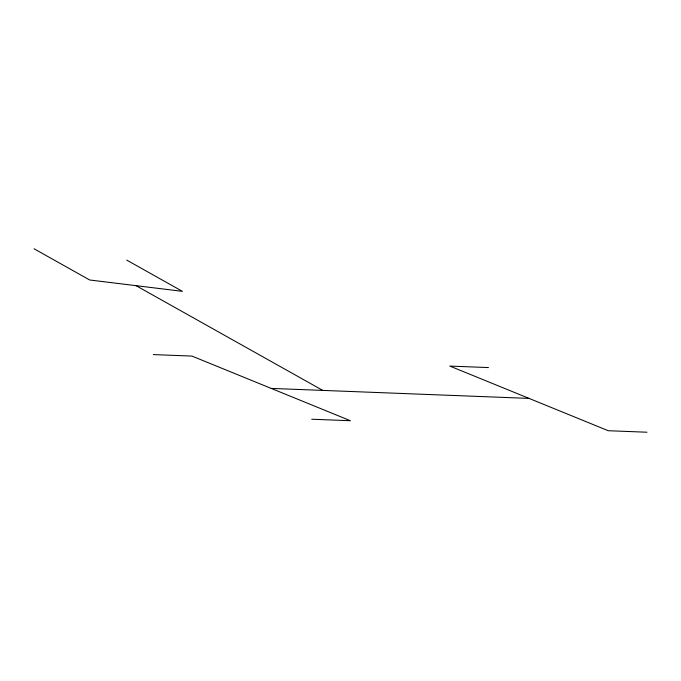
<?xml version="1.0" encoding="UTF-8"?>
<svg xmlns="http://www.w3.org/2000/svg" width="681" height="681" viewBox="0 0 681 681"><rect width="100%" height="100%" fill="white"/><g stroke="black" fill="none" stroke-linecap="round" stroke-linejoin="round"><path stroke-width="1.02" d="M153.302 354.588L191.982 356.086L350.426 420.73L311.753 419.232M488.507 367.578L449.826 366.08L608.269 430.724L646.95 432.222M271.2 388.408L529.052 398.402M126.76 260.125L182.406 291.34L89.696 279.993L34.05 248.778M136.047 285.662L322.768 390.409"/></g></svg>
